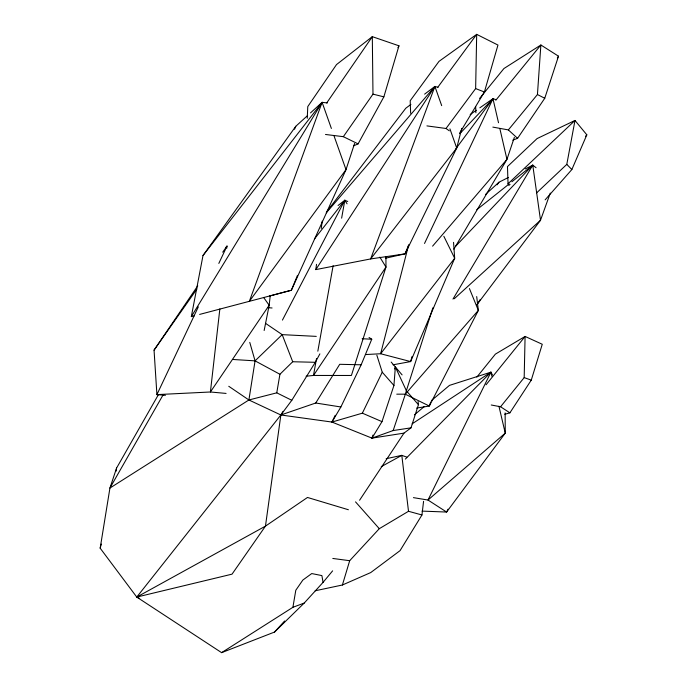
<?xml version="1.0" encoding="UTF-8"?>
<svg xmlns="http://www.w3.org/2000/svg" width="687" height="687" viewBox="0 0 687 687"><rect width="100%" height="100%" fill="white"/><g stroke="black" fill="none" stroke-linecap="round" stroke-linejoin="round"><path stroke-width="1.03" d="M426.928 125.893L446.026 128.486L475.636 88.58L476.684 34.35L497.963 45.059L484.395 91.998L459.697 133.02M491.248 404.995L500.565 406.764L524.181 377.61L525.091 336.432L542.258 344.264L531.266 380.134L509.891 412.844L504.79 414.278M307.252 118.293L307.776 106.579L336.501 64.595L372.311 36.66L398.958 45.806L383.861 96.85L358.082 143.884L353.487 145.902M492.845 127.104L508.354 129.912L537.44 94.531L540.875 44.99L558.505 56.188L544.748 98.275L517.586 138.327L512.768 140.174M228.762 386.283L248.9 399.98L280.863 414.982L331.95 422.058L371.968 438.134L381.989 421.646L393.934 385.476L395.351 366.961L406.464 390.903L418.426 404.703L411.015 427.838L403.973 433.136L359.584 500.239M270.231 295.659L269.175 305.26L264.151 330.499M219.857 308.901L210.402 391.994L156.911 394.613L154.051 350.138L197.744 285.835M226.77 248.187L227.011 246.058L225.722 247.689M315.135 590.786L342.392 585.006L370.714 572.58L400.049 550.648L421.955 514.975L423.57 501.33M461.75 128.383L456.709 148.04L405.038 253.855L370.645 258.939L315.822 269.605L316.518 264.332M321.241 228.488L322.22 221.111M283.104 411.358L280.863 414.982L265.457 526.139L232.043 574.152L136.765 597.072L100.173 548.183L109.929 488.062L116.575 468.062L158.439 394.621M163.317 394.484L109.929 488.062L248.9 399.98L255.066 360.855L249.767 342.392M116.06 471.205L116.575 468.062M248.9 399.98L276.767 392.835L279.927 374.269L292.705 361.748L315.299 362.298L319.884 353.882M221.618 652.65L292.902 607.299L295.805 590.236L302.855 580.051L311.743 573.559L321.894 575.594L323.053 582.378L304.204 603.074L274.525 632.057L221.618 652.65L136.765 597.072L280.863 414.982L291.803 400.298L315.299 362.298M316.509 358.571L313.487 375.454L306.101 376.21M317.832 351.177L333.126 265.671M341.628 218.174L344.84 200.226L347.751 201.506M536.667 192.841L566.792 164.382L574.985 120.457L537.071 138.585L507.478 166.58L508.037 183.773L509.11 185.593M194.438 315.797L191.33 316.613L203 255.53L295.796 126.296L307.407 115.725M408.593 245.113L380.632 353.745L365.656 354.552M100.173 548.183L101.29 544.052M412.097 356.459L410.628 361.585L393.007 364.806M342.392 585.006L349.683 560.704L379.293 528.681L408.507 511.291L421.955 514.975M406.232 391.126L432.879 307.793M354.586 143.48L346.008 169.637L291.374 290.249L269.819 295.942M403.973 433.136L371.968 438.134L372.972 435.077M394.682 368.996L395.351 366.961M371.968 438.134L393.162 430.551L406.464 390.903M514.348 137.366L506.954 159.367L453.867 249.166M430.715 401.998L429.323 406.051L416.605 408.069M550.278 193.09L540.514 220.244L476.812 304.873M297.462 275.41L291.374 290.249L199.616 314.423M408.713 244.941L405.038 253.855L385.527 258.192M381.989 421.646L362.367 413.17L331.95 422.058L340.872 406.979L361.156 364.797L371.753 339.223L369.056 337.48M294.551 129.242L295.796 126.296M545.135 199.857L571.85 169.552L586.827 134.824L574.985 120.457L508.037 183.773L510.08 184.425M198.337 306.831L156.911 394.613L165.421 395.326M218.818 263.422L227.011 246.058L222.725 252.181M424.523 243.464L492.965 98.713L495.971 99.641M331.95 422.058L335.187 415.317M362.367 413.17L382.247 372.208L376.845 355.213M448.061 509.196L446.602 512.047L421.998 511.102M282.434 320.099L344.84 200.226L347.064 203.841M397.962 47.695L398.958 45.806M452.982 299.068L532.769 165.129L536.075 167.731M191.33 316.613L322.109 102.346L327.39 102.93M280.863 414.982L315.737 403.011L339.713 364.299L361.156 364.797M477.379 303.972L480.23 299.455M315.822 269.605L434.897 86.442L437.997 87.318M557.329 57.983L558.505 56.188M326.694 102.964L372.311 36.66L372.981 94.136L343.337 136.679L325.509 134.472M154.051 350.138L196.971 288.918M497.044 184.846L498.934 182.253L508.337 177.495M437.533 87.627L476.684 34.35L438.993 61.375L410.199 100.723L410.637 113.269M455.945 148.65L492.965 98.713L498.513 122.767M326.66 211.802L405.759 108.263L410.903 104.407M203 255.53L322.109 102.346L331.383 128.46M314.517 238.887L344.84 200.226L338.073 205.49M476.855 377.103L495.387 354.123L525.091 336.432L486.061 384.78M479.586 98.464L503.914 68.545L540.875 44.99L495.816 100.216M323.053 582.378L332.628 570.854M432.595 246.152L506.954 159.367L499.956 129.036M585.444 136.447L586.827 134.824M326.256 212.841L434.897 86.442L441.689 105.635M396.76 394.166L405.261 394.175L478.35 310.395L476.701 296.569M274.525 632.057L284.598 621.005M459.792 133.707L492.965 98.713L479.827 107.825M455.49 246.401L532.769 165.129L540.514 220.244L454.262 298.742M405.364 459.096L490.93 372.165L492.442 374.93M232.764 359.464L255.066 360.855L282.185 334.638L316.278 336.381M310.507 112.908L322.109 102.346L249.364 301.31L346.008 169.637L333.882 135.485M485.443 194.533L498.934 182.253M414.424 414.828L424.214 406.601M431.556 400.444L449.496 385.373L490.93 372.165L491.901 376.296M476.787 209.724L508.535 184.425M511.884 181.763L532.769 165.129L525.254 168.933M424.618 94.145L434.897 86.442L370.645 258.939L456.709 148.04L449.916 128.855M470.191 114.506L476.323 110.255M412.14 423.827L490.93 372.165L428.01 500.042L413.428 497.637M381.251 466.645L401.801 455.352L406.824 457.13M292.902 607.299L304.204 603.074M386.171 458.71L401.801 455.352L408.507 511.291M393.162 430.551L411.015 427.838M362.143 338.734L371.753 339.223M267.818 307.664L272.061 307.991M226.083 393.419L210.402 391.994L269.175 305.26L263.593 297.428M332.809 558.454L349.683 560.704M315.737 403.011L340.872 406.979M372.981 94.136L383.861 96.85M348.395 509.745L307.493 497.457L265.457 526.139L136.765 597.072L139.659 598.463M524.181 377.61L531.266 380.134M475.636 88.58L484.395 91.998M343.337 136.679L358.082 143.884M405.261 394.175L429.323 406.051L478.35 310.395L469.419 288.54M276.767 392.835L291.803 400.298M537.44 94.531L544.748 98.275M255.066 360.855L279.927 374.269M500.565 406.764L509.891 412.844M265.508 323.319L282.185 334.638L292.705 361.748M446.026 128.486L449.307 130.822M508.354 129.912L517.586 138.327M566.792 164.382L571.85 169.552M355.531 501.871L379.293 528.681M382.247 372.208L393.934 385.476M391.186 362.066L402.101 374.896M379.868 257.127L385.982 267.063L351.401 375.471L313.487 375.454L385.982 267.063L385.914 256.431M443.845 236.294L454.682 258.269L410.628 361.585L380.632 353.745L454.682 258.269L453.549 242.365M498.942 406.266L505.254 433.136L446.602 512.047L428.01 500.042L505.254 433.136L505.134 412.913M418.057 401.612L418.426 404.703M475.653 106.545L475.885 112.745"/></g></svg>
